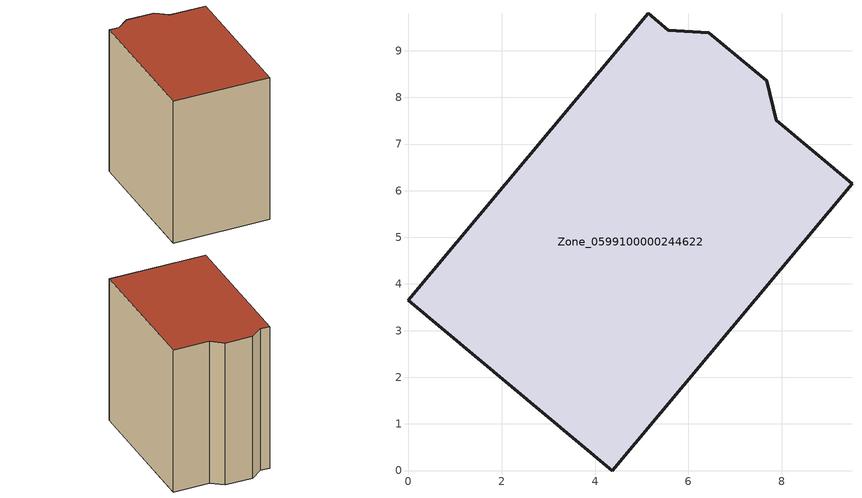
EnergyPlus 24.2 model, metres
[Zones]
Zone_0599100000244622
 floor ground (C_G): 7.68,8.36 7.88,7.51 9.51,6.15 4.37,0 0,3.65 5.14,9.8 5.57,9.44 6.44,9.39 z0
 wall outside (C_F): 5.14,9.8 0,3.65 4.37,0 9.51,6.15 7.88,7.51 7.68,8.36 6.44,9.39 5.57,9.44 5.14,9.8 z0:8.87
 roof outside (C_R): 6.44,9.39 5.57,9.44 5.14,9.8 0,3.65 4.37,0 9.51,6.15 7.88,7.51 7.68,8.36 z8.87
[BUILDING]
Pand.0599100000244622: North Axis=0; Terrain=City; Loads Convergence Tolerance Value=0.04; Temperature Convergence Tolerance Value=0.4; Solar Distribution=FullExterior; Maximum Number of Warmup Days=25; Minimum Number of Warmup Days=1
[Site:Location]
Rotterdam.The.Hague.AP_ZH_NLD Design_Conditions: Latitude=51.96; Longitude=4.45; Time Zone=1; Elevation=-4.5
[SITE:GROUNDTEMPERATURE:BUILDINGSURFACE]
18, 18, 18, 18, 18, 18, 18, 18, 18, 18, 18, 18
[MATERIAL] Thermal Absorptance=0.9; Solar Absorptance=0.7; Visible Absorptance=0.7
Name | Roughness | Thickness | Conductivity | Density | Specific Heat
G.TI.1946 | MediumSmooth | 0.15 | 1 | 540 | 1210
F.TI.1946 | Rough | 0.3 | 0.857143 | 1920 | 840
R.TI.1946 | MediumRough | 0.2 | 0.1 | 1500 | 1000
[CONSTRUCTION]
C_G: G.TI.1946
C_F: F.TI.1946
C_R: R.TI.1946
[ZONE]
Zone_0599100000244622: Type=1; Multiplier=1; Ceiling Height=Autocalculate; Volume=Autocalculate; Floor Area=autocalculate; Part of Total Floor Area=Yes
[ZONEINFILTRATION:DESIGNFLOWRATE]
Infil_Zone_0599100000244622: Zone or ZoneList or Space or SpaceList=Zone_0599100000244622; Schedule=AlwaysOn; Design Flow Rate Calculation Method=Flow/Area; Flow Rate per Floor Area=0.003; Constant Term Coefficient=1; Temperature Term Coefficient=0; Velocity Term Coefficient=0; Velocity Squared Term Coefficient=0
[HVACTEMPLATE:ZONE:IDEALLOADSAIRSYSTEM]
Zone_0599100000244622: Maximum Heating Supply Air Temperature=50; Minimum Cooling Supply Air Temperature=13; Maximum Heating Supply Air Humidity Ratio=0.0156; Minimum Cooling Supply Air Humidity Ratio=0.0077; Heating Limit=NoLimit; Cooling Limit=NoLimit; Dehumidification Control Type=ConstantSensibleHeatRatio; Cooling Sensible Heat Ratio=0.7; Dehumidification Setpoint=60; Humidification Control Type=None; Humidification Setpoint=30; Outdoor Air Method=None; Outdoor Air Flow Rate per Person=0.00944; Outdoor Air Flow Rate per Zone Floor Area=0; Outdoor Air Flow Rate per Zone=0; Demand Controlled Ventilation Type=None; Outdoor Air Economizer Type=NoEconomizer; Heat Recovery Type=None; Sensible Heat Recovery Effectiveness=0.7; Latent Heat Recovery Effectiveness=0.65
[ZONECONTROL:THERMOSTAT]
ThermostatControl_Zone_0599100000244622: Zone or ZoneList=Zone_0599100000244622; Control Type Schedule=DualSetpointControlType; Control 1=Thermostat_Zone_0599100000244622; Temperature Difference Between Cutout And Setpoint=0
[THERMOSTATSETPOINT:DUALSETPOINT]
Thermostat_Zone_0599100000244622: Heating Setpoint Temperature Schedule=HeatingSetpoint_Zone_0599100000244622; Cooling Setpoint Temperature Schedule=CoolingSetpoint_Zone_0599100000244622
[SCHEDULE:COMPACT]
HeatingSetpoint_Zone_0599100000244622: Through: 12/31, For: AllDays, Until: 24:00, 21
CoolingSetpoint_Zone_0599100000244622: Through: 12/31, For: AllDays, Until: 24:00, 24
DualSetpointControlType: Through: 12/31, For: AllDays, Until: 24:00, 4
AlwaysOn: Through: 12/31, For: AllDays, Until: 24:00, 1
